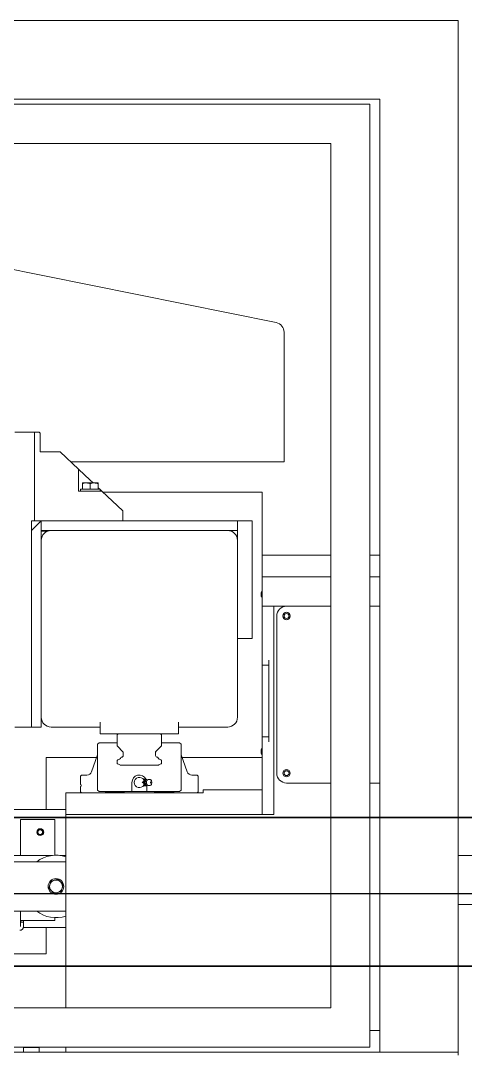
# Model space of a CAD drawing. Header units: millimetres. Extents: x 12318 to 17800, y 6541 to 10165.
# Drawn here: x 13241.1 to 13273.9, y 7326.9 to 7402.8 of the extents above; entities that cross this region are included whole.
import ezdxf

# ---------------------------------------------------------------- set-up
doc = ezdxf.new("R2010")
doc.units = ezdxf.units.MM
doc.layers.add('Equipment', color=123, linetype='Continuous')

# ---------------------------------------------------------------- blocks, each defined once
blk = doc.blocks.new('A$Cbe2ee938')
at = {"layer": 'Equipment', "linetype": 'Continuous', "lineweight": 15}
for p, q in [((-4009.3, 1811), (-1869.3, 1811)), ((-1869.3, 1811), (-1839.3, 1811)), ((-1839.3, 1811), (-1839.3, 761)), ((-3959.3, 1731), (-1919.3, 1731)), ((-1929.3, 1726), (-2936.7, 1726)), ((-1929.3, 766), (-1929.3, 1726)), ((-1919.3, 1731), (-1919.3, 761)), ((-1969.3, 1686), (-2896.7, 1686)), ((-1969.3, 806), (-1969.3, 1686)), ((-2413.8, 1581.8), (-2024.8, 1503.6)), ((-2016.8, 1493.8), (-2016.8, 1362)), ((-2271.3, 1392), (-2291.3, 1392)), ((-2271.3, 1392), (-2271.3, 1384)), ((-2266.3, 1392), (-2271.3, 1392)), ((-2265.3, 1391.1), (-2266.3, 1392)), ((-2265.3, 1391.1), (-2265.3, 1384)), ((-2271.3, 1302), (-2271.3, 1384)), ((-2265.3, 1372), (-2265.3, 1384)), ((-2245.1, 1372), (-2265.3, 1372)), ((-2245.1, 1372), (-2226.3, 1354.4)), ((-2234.4, 1362), (-2021.8, 1362)), ((-2016.8, 1362), (-2021.8, 1362)), ((-2226.3, 1354.4), (-2226.3, 1332)), ((-2226.3, 1354.4), (-2214.3, 1343.1)), ((-2224.3, 1334), (-2224.3, 1332)), ((-2204.3, 1334), (-2224.3, 1334)), ((-2222.3, 1340.4), (-2222.3, 1339.7)), ((-2218.3, 1340.4), (-2222.3, 1340.4)), ((-2222.3, 1339.7), (-2220.4, 1340.2)), ((-2222.3, 1334), (-2222.3, 1339.7)), ((-2220.4, 1340.2), (-2218.3, 1340.4)), ((-2210.3, 1340.4), (-2218.3, 1340.4)), ((-2214.3, 1343.1), (-2211.5, 1340.4)), ((-2214.3, 1339.7), (-2212.4, 1340.2)), ((-2214.3, 1334), (-2214.3, 1339.7)), ((-2212.4, 1340.2), (-2210.3, 1340.4)), ((-2206.3, 1340.4), (-2210.3, 1340.4)), ((-2206.3, 1339.7), (-2206.3, 1340.4)), ((-2206.3, 1334), (-2206.3, 1339.7)), ((-2206.3, 1335.5), (-2204.7, 1334)), ((-2204.3, 1332), (-2204.3, 1334)), ((-2226.3, 1332), (-2202.6, 1332)), ((-2204.3, 1333.7), (-2202.6, 1332)), ((-2202.6, 1332), (-2181.3, 1312)), ((-2201.5, 1331), (-2039.3, 1331)), ((-2039.3, 1331), (-2039.3, 1267)), ((-2181.3, 1312), (-2181.3, 1302)), ((-2264.3, 1302), (-2274.3, 1292)), ((-2271.3, 1302), (-2274.3, 1302)), ((-2274.3, 1302), (-2274.3, 1100)), ((-2274.3, 1092), (-2274.3, 1292)), ((-2181.3, 1302), (-2271.3, 1302)), ((-2264.3, 1282), (-2264.3, 1302)), ((-2264.3, 1302), (-2064.3, 1302)), ((-2264.3, 1302), (-2264.3, 1292)), ((-2264.3, 1292), (-2254.3, 1292)), ((-2254.3, 1292), (-2074.3, 1292)), ((-2074.3, 1292), (-2064.3, 1292)), ((-2049.3, 1302), (-2064.3, 1302)), ((-2064.3, 1302), (-2064.3, 1282)), ((-2064.3, 1302), (-2064.3, 1292)), ((-2049.3, 1302), (-2049.3, 1182)), ((-2257.7, 1291.4), (-2264.3, 1291.4)), ((-2264.3, 1102), (-2264.3, 1282)), ((-2064.3, 1282), (-2064.3, 1102)), ((-2039.3, 1267), (-2039.3, 1245)), ((-2039.3, 1267), (-1969.3, 1267)), ((-1929.3, 1267), (-1919.3, 1267)), ((-2039.3, 1245), (-2039.3, 1215)), ((-2039.3, 1245), (-1969.3, 1245)), ((-1929.3, 1245), (-1919.3, 1245)), ((-2039.3, 1215), (-2014.3, 1215)), ((-2039.3, 1215), (-2039.3, 1160)), ((-2039.3, 1215), (-2027.3, 1215)), ((-2027.3, 1215), (-2027.3, 1003)), ((-2027.3, 1215), (-2014.3, 1215)), ((-1969.3, 1215), (-2014.3, 1215)), ((-1919.3, 1215), (-1929.3, 1215)), ((-2024.3, 1205), (-2024.3, 1045)), ((-2049.3, 1182), (-2064.3, 1182)), ((-2039.3, 1155), (-2039.3, 1160)), ((-2032.3, 1160), (-2032.3, 1077)), ((-2032.3, 1155), (-2039.3, 1155)), ((-2039.3, 1150), (-2039.3, 1155)), ((-2039.3, 1087), (-2039.3, 1150)), ((-2264.3, 1092), (-2264.3, 1102)), ((-2204.3, 1085), (-2204.3, 1097)), ((-2124.3, 1097), (-2124.3, 1085)), ((-2291.3, 1092), (-2274.3, 1092)), ((-2274.3, 1092), (-2264.3, 1092)), ((-2204.3, 1092), (-2254.3, 1092)), ((-2124.3, 1085), (-2204.3, 1085)), ((-2186.8, 1084), (-2185.8, 1085)), ((-2186.8, 1084), (-2186.8, 1072.7)), ((-2142.8, 1085), (-2185.8, 1085)), ((-2142.8, 1085), (-2141.8, 1084)), ((-2141.8, 1072.7), (-2141.8, 1084)), ((-2074.3, 1092), (-2124.3, 1092)), ((-2039.3, 1082), (-2039.3, 1087)), ((-2039.3, 1077), (-2039.3, 1082)), ((-2039.3, 1082), (-2032.3, 1082)), ((-2205.3, 1076), (-2206.8, 1074.5)), ((-2206.8, 1074.5), (-2206.8, 1027.8)), ((-2186.8, 1076), (-2205.3, 1076)), ((-2181, 1066.7), (-2186.7, 1072.4)), ((-2142, 1072.4), (-2147.7, 1066.7)), ((-2123.3, 1076), (-2141.8, 1076)), ((-2121.8, 1074.5), (-2123.3, 1076)), ((-2121.8, 1027.8), (-2121.8, 1074.5)), ((-2039.3, 1077), (-2039.3, 1003)), ((-2207.8, 1061), (-2259.3, 1061)), ((-2259.3, 1061), (-2259.3, 1008)), ((-2206.8, 1063.6), (-2213.1, 1046.3)), ((-2180.8, 1063.1), (-2180.8, 1066.3)), ((-2147.8, 1066.3), (-2147.8, 1063.1)), ((-2115.5, 1046.3), (-2121.8, 1063.6)), ((-2039.3, 1061), (-2120.9, 1061)), ((-2186.8, 1058), (-2186.8, 1055)), ((-2183.7, 1053), (-2144.9, 1053)), ((-2141.8, 1055), (-2141.8, 1058)), ((-2223.3, 1043), (-2224.3, 1042)), ((-2224.3, 1042), (-2224.3, 1033.5)), ((-2217.8, 1043), (-2223.3, 1043)), ((-2105.3, 1043), (-2110.8, 1043)), ((-2104.3, 1042), (-2105.3, 1043)), ((-2104.3, 1026), (-2104.3, 1042)), ((-2224.3, 1031.5), (-2224.3, 1026)), ((-2171.9, 1035.5), (-2171.9, 1026.3)), ((-2161.4, 1035.5), (-2160.1, 1036.4)), ((-2161.4, 1035.5), (-2161.4, 1035.5)), ((-2159.9, 1035.5), (-2161.4, 1035.5)), ((-2160.1, 1034.7), (-2161.4, 1035.5)), ((-2161.4, 1035.5), (-2161.4, 1035.5)), ((-2159.1, 1039), (-2160.4, 1039)), ((-2159.1, 1032), (-2160.4, 1032)), ((-2159.9, 1035.5), (-2159.1, 1039)), ((-2159.1, 1032), (-2159.9, 1035.5)), ((-2159.9, 1035.5), (-2159.5, 1035.5)), ((-2158.8, 1038.8), (-2159.5, 1035.5)), ((-2159.5, 1035.5), (-2158.8, 1032.2)), ((-2159.1, 1036.5), (-2159.2, 1035.5)), ((-2159.2, 1035.5), (-2159.1, 1034.5)), ((-2159.1, 1039), (-2158.8, 1038.8)), ((-2159.1, 1039), (-2157.5, 1039)), ((-2158.9, 1037.4), (-2159.1, 1036.5)), ((-2159.1, 1034.5), (-2158.9, 1033.6)), ((-2159.1, 1032), (-2158.8, 1032.2)), ((-2157.6, 1032), (-2159.1, 1032)), ((-2158.6, 1038.1), (-2158.9, 1037.4)), ((-2158.9, 1033.6), (-2158.6, 1032.9)), ((-2157.3, 1038.8), (-2158.8, 1038.8)), ((-2158.8, 1032.2), (-2157.3, 1032.2)), ((-2158.2, 1038.5), (-2158.6, 1038.1)), ((-2158.6, 1032.9), (-2158.2, 1032.6)), ((-2158.3, 1035.5), (-2158.2, 1036.5)), ((-2158.2, 1034.5), (-2158.3, 1035.5)), ((-2158, 1038.5), (-2158.2, 1038.5)), ((-2158.2, 1036.5), (-2158, 1037.4)), ((-2158, 1033.6), (-2158.2, 1034.5)), ((-2158.2, 1032.6), (-2158, 1032.5)), ((-2157.1, 1038.5), (-2158, 1038.5)), ((-2158, 1037.4), (-2157.7, 1038.1)), ((-2157.7, 1032.9), (-2158, 1033.6)), ((-2158, 1032.5), (-2157.1, 1032.5)), ((-2157.7, 1038.1), (-2157.3, 1038.5)), ((-2157.3, 1032.6), (-2157.7, 1032.9)), ((-2157.3, 1032.2), (-2157.6, 1032)), ((-2157.6, 1032), (-2157.5, 1032)), ((-2157.5, 1039), (-2157.3, 1038.8)), ((-2157.3, 1032.2), (-2157.5, 1032)), ((-2157.2, 1038.5), (-2157.3, 1038.8)), ((-2157.3, 1038.5), (-2156.9, 1038.5)), ((-2156.9, 1032.6), (-2157.3, 1032.6)), ((-2157.3, 1032.2), (-2157.2, 1032.5)), ((-2156.7, 1037.5), (-2157, 1036.8)), ((-2157, 1036.8), (-2157, 1036.6)), ((-2156.9, 1038.5), (-2156.8, 1038.4)), ((-2156.8, 1032.6), (-2156.9, 1032.6)), ((-2156.3, 1038.1), (-2156.8, 1038.4)), ((-2156.8, 1032.6), (-2156.3, 1033)), ((-2156.4, 1038), (-2156.7, 1037.5)), ((-2156.7, 1026.3), (-2156.7, 1032.7)), ((-2156, 1038.3), (-2156.4, 1038)), ((-2155.5, 1038.5), (-2156, 1038.3)), ((-2155.4, 1038.5), (-2155.5, 1038.5)), ((-2153.4, 1038.5), (-2155.4, 1038.5)), ((-2155.4, 1032.5), (-2153.4, 1032.5)), ((-2153, 1038.4), (-2153.4, 1038.5)), ((-2153.4, 1032.6), (-2153.2, 1032.6)), ((-2153.2, 1032.6), (-2152.7, 1032.7)), ((-2152.5, 1038.2), (-2153, 1038.4)), ((-2152.7, 1036.1), (-2152.8, 1035.8)), ((-2152.8, 1035.8), (-2152.8, 1035.5)), ((-2152.8, 1035.5), (-2152.8, 1035.2)), ((-2152.8, 1035.2), (-2152.7, 1035)), ((-2152.6, 1036.3), (-2152.7, 1036.1)), ((-2152.7, 1035), (-2152.6, 1034.8)), ((-2152.7, 1032.7), (-2152.4, 1033)), ((-2152.5, 1036.3), (-2152.6, 1036.3)), ((-2152.6, 1034.8), (-2152.5, 1034.7)), ((-2152.1, 1037.7), (-2152.5, 1038.2)), ((-2152.5, 1036.3), (-2152.5, 1036.3)), ((-2152.5, 1036.3), (-2152.5, 1036.3)), ((-2152.5, 1034.7), (-2152.5, 1034.7)), ((-2152.5, 1034.7), (-2152.5, 1034.7)), ((-2152.4, 1033), (-2152.1, 1033.5)), ((-2151.8, 1036.9), (-2152.1, 1037.7)), ((-2152.1, 1033.5), (-2151.8, 1034.2)), ((-2151.7, 1036), (-2151.8, 1036.9)), ((-2151.8, 1034.2), (-2151.7, 1035.1)), ((-2151.7, 1035.5), (-2151.7, 1036)), ((-2151.7, 1035.1), (-2151.7, 1035.5)), ((-2014.3, 1035), (-1969.3, 1035)), ((-1929.3, 1035), (-1919.3, 1035)), ((-2239.3, 1025), (-2239.3, 1003)), ((-2239.3, 1025), (-2229.3, 1025)), ((-2229.3, 1025), (-2099.3, 1025)), ((-2224.3, 1026), (-2223.3, 1025)), ((-2206.8, 1027.8), (-2205.3, 1026.3)), ((-2205.3, 1026.3), (-2171.9, 1026.3)), ((-2199.8, 1025), (-2199.3, 1025.5)), ((-2199.3, 1025.5), (-2179.3, 1025.5)), ((-2179.3, 1025.5), (-2178.8, 1025)), ((-2156.7, 1026.3), (-2171.9, 1026.3)), ((-2156.7, 1026.3), (-2123.3, 1026.3)), ((-2149.8, 1025), (-2149.3, 1025.5)), ((-2149.3, 1025.5), (-2129.3, 1025.5)), ((-2129.3, 1025.5), (-2128.8, 1025)), ((-2123.3, 1026.3), (-2121.8, 1027.8)), ((-2105.3, 1025), (-2104.3, 1026)), ((-2099.3, 1025), (-2099.3, 1028)), ((-2099.3, 1028), (-2039.3, 1028)), ((-2039.3, 1028), (-2039.3, 1003)), ((-2354.7, 1008), (-2239.3, 1008)), ((-2285.3, 961.2), (-2285.3, 998)), ((-2285.3, 998), (-2281.3, 998)), ((-2250.3, 998), (-2281.3, 998)), ((-2250.3, 961.4), (-2250.3, 998)), ((-2239.3, 1003), (-2239.3, 806)), ((-2229.3, 1003), (-2239.3, 1003)), ((-2229.3, 1003), (-2027.3, 1003)), ((-2229.3, 1003), (-2039.3, 1003)), ((-2039.3, 1003), (-2027.3, 1003)), ((-2253.3, 961.2), (-2354.3, 961.2)), ((-2239.3, 961.2), (-2245.3, 961.2)), ((-1794.3, 961.2), (-1839.3, 961.2)), ((-2239.3, 954.7), (-2354.3, 954.7)), ((-2254.6, 935), (-2255.6, 931.4)), ((-2251, 936), (-2254.6, 935)), ((-2247.4, 937), (-2251, 936)), ((-2244.7, 934.3), (-2247.4, 937)), ((-2255.6, 931.4), (-2256.6, 927.8)), ((-2256.6, 927.8), (-2253.9, 925.1)), ((-2253.9, 925.1), (-2251.3, 922.5)), ((-2247.6, 923.4), (-2244, 924.4)), ((-2242.1, 931.6), (-2244.7, 934.3)), ((-2244, 924.4), (-2243, 928)), ((-2243, 928), (-2242.1, 931.6)), ((-2251.3, 922.5), (-2247.6, 923.4)), ((-2489.3, 904.7), (-2239.3, 904.7)), ((-2285.3, 893.5), (-2285.3, 904.7)), ((-1839.3, 911.2), (-1819, 911.2)), ((-2285.3, 888.8), (-2285.3, 893.5)), ((-2285.3, 893.5), (-2282.3, 893.5)), ((-2285.2, 895), (-2285.2, 893.5)), ((-2281.3, 895), (-2285.2, 895)), ((-2282.3, 893.5), (-2282.3, 895)), ((-2282.3, 888.8), (-2282.3, 893.5)), ((-2281.3, 895), (-2250.3, 895)), ((-2250.3, 895), (-2250.3, 898)), ((-2282.4, 888), (-2239.3, 888)), ((-2259.3, 888), (-2259.3, 861)), ((-2259.3, 861), (-2544.5, 861)), ((-2896.7, 806), (-1969.3, 806)), ((-1929.3, 783), (-1919.3, 783)), ((-3959.3, 761), (-1919.3, 761)), ((-2936.7, 766), (-1929.3, 766)), ((-2282.3, 766), (-2282.3, 765.8)), ((-2282.1, 766), (-2282.3, 765.8)), ((-2282.3, 765.8), (-2282.3, 761)), ((-2282.3, 765.8), (-2274.3, 765.8)), ((-2274.3, 765.8), (-2266.3, 765.8)), ((-2266.3, 765.8), (-2266.6, 766)), ((-2266.3, 765.8), (-2266.3, 766)), ((-2266.3, 761), (-2266.3, 765.8)), ((-2239.3, 761), (-2239.3, 766)), ((-1919.3, 761), (-1869.3, 761)), ((-1856.2, 761), (-1869.3, 761)), ((-1856.2, 761), (-1839.3, 761)), ((-1839.3, 758), (-1839.3, 761))]:
    blk.add_line(p, q, dxfattribs=at)
at = {"layer": 'Equipment'}
for p, q in [((-4770, 1000), (-1000, 1000)), ((-1002, 1000), (-4770, 1000)), ((-4400.2, 922.5), (-1002, 922.5)), ((-1040, 848.5), (-4770, 848.5)), ((-4770, 848.5), (-1002, 848.5))]:
    blk.add_line(p, q, dxfattribs=at)
at = {"layer": 'Equipment', "linetype": 'Continuous', "lineweight": 15}
for centre, radius in [((-2014.3, 1205), 3.75), ((-2014.3, 1205), 2.5), ((-2014.3, 1045), 3.75), ((-2014.3, 1045), 2.5), ((-2265.3, 985), 3.5), ((-2265.3, 985), 3), ((-2265.3, 985), 2.45), ((-2249.3, 929.7), 8)]:
    blk.add_circle(centre, radius, dxfattribs=at)
for centre, radius, start, end in [((-2026.8, 1493.8), 10, 0, 78.6347), ((-2218.4, 1328.3), 12.1, 70.2272, 89.5167), ((-2210.4, 1328.3), 12.1, 70.2272, 89.5167), ((-2254.3, 1282), 10, 90, 180), ((-2074.3, 1282), 10, 0, 90), ((-2034.3, 1227), 6, 146.4427, 213.5573), ((-2014.3, 1205), 10, 90, 180), ((-2254.3, 1102), 10, 180, 270), ((-2074.3, 1102), 10, 270, 0), ((-2186.3, 1072.7), 0.5, 180, 225), ((-2142.3, 1072.7), 0.5, 315, 0), ((-2186.8, 1062.5), 4, 276.3794, 336.4235), ((-2182.7, 1060.7), 0.5, 90.5818, 156.4235), ((-2182.7, 1063.1), 1.9, 270.5818, 0), ((-2181.3, 1066.3), 0.5, 0, 45), ((-2147.3, 1066.3), 0.5, 135, 180), ((-2145.9, 1063.1), 1.9, 180, 269.4181), ((-2145.9, 1060.7), 0.5, 23.5765, 89.4181), ((-2141.8, 1062.5), 4, 203.5765, 263.6206), ((-2034.3, 1067), 6, 146.4427, 213.5573), ((-2186.3, 1058), 0.5, 96.3794, 180), ((-2186.3, 1055), 0.5, 180, 263.6206), ((-2186.8, 1050.5), 4, 38.6822, 83.6206), ((-2141.8, 1050.5), 4, 96.3794, 141.3178), ((-2142.3, 1058), 0.5, 0, 83.6206), ((-2142.3, 1055), 0.5, 276.3794, 0), ((-2217.8, 1048), 5, 270, 340), ((-2164.3, 1035.5), 7.57, 27.5506, 180), ((-2164.3, 1035.5), 5.25, 30.7115, 329.2885), ((-2110.8, 1048), 5, 200, 270), ((-2014.3, 1045), 10, 180, 270), ((-2224.5, 1032.5), 1, 281.537, 78.463), ((-2161, 1037.5), 1.37, 306.472, 31.928), ((-2161, 1033.6), 1.38, 328.3095, 53.2905), ((-2151.3, 1035.5), 5.85, 168.8676, 192.2853), ((-2155.2, 1034.3), 1.78, 181.1739, 264.8006), ((-2249.3, 929.7), 31.8, 71.6416, 128.0567), ((-2249.3, 929.7), 6.5, 104.9214, 164.9214), ((-2249.3, 929.7), 6.5, 44.9214, 104.9214), ((-2249.3, 929.7), 6.5, 164.9214, 224.9214), ((-2249.3, 929.7), 6.5, 224.9214, 284.9214), ((-2249.3, 929.7), 6.5, 284.9214, 344.9214), ((-2249.3, 929.7), 6.5, 344.9214, 44.9214), ((-2249.3, 929.7), 31.8, 231.9433, 288.3584), ((-2286.1, 888.8), 3.74, 270, 0)]:
    blk.add_arc(centre, radius, start, end, dxfattribs=at)

msp = doc.modelspace()

# ---------------------------------------------------------------- block references
at = {"xscale": 0.072267749473635, "yscale": 0.072267749473635, "zscale": 0.072267749473635}
msp.add_blockref('A$Cbe2ee938', (13406.294, 7271.941), dxfattribs=at)

doc.saveas('drawing.dxf')
